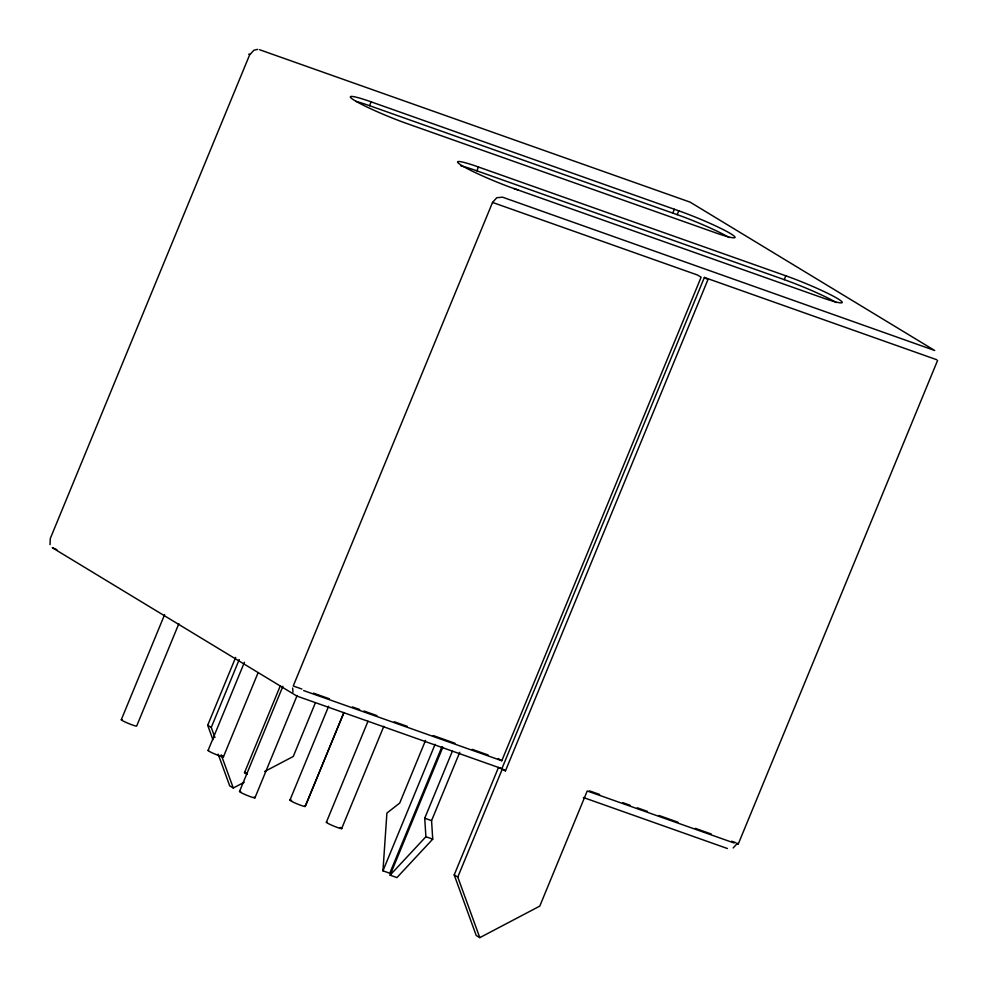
<?xml version="1.0" encoding="UTF-8"?>
<svg xmlns="http://www.w3.org/2000/svg" width="987" height="987" viewBox="0 0 987 987"><rect width="100%" height="100%" fill="white"/><g stroke="black" fill="none" stroke-linecap="round" stroke-linejoin="round"><path stroke-width="1.48" d="M292.645 688.062L292.991 692.121M441.929 746.752L389.779 873.248L382.956 870.83L386.904 813.066L399.723 803.048L425.545 740.386M355.962 101.377A41.676 3.701 22.4 0 1 369.533 105.683L371.112 101.846L683.288 212.427A41.676 3.701 22.4 0 1 730.676 233.685A41.676 3.701 22.4 0 1 718.598 233.882L406.841 123.535A41.676 3.701 22.4 0 1 354.802 100.6A41.676 3.701 22.4 0 1 371.112 101.846M121.278 719.757L164.632 614.568M178.869 623.661L136.687 726A8.34 0.74 22.4 0 1 127.2 722.928A8.34 0.74 22.4 0 1 122.203 719.733M212.921 739.695L207.689 725.272L235.659 657.404M214.932 737.536L211.255 727.444L239.224 659.575M208.109 750.391L244.431 662.265M223.432 756.832L257.989 672.961M460.867 165.878A41.676 3.701 22.4 0 1 472.625 169.345L476.857 170.837L478.448 167L785.8 275.792A41.676 3.701 22.4 0 1 837.827 298.728A41.676 3.701 22.4 0 1 821.517 297.469L513.869 188.505M244.517 772.636L280.259 685.94M239.533 791.475L282.887 686.298M259.593 49.72L690.098 202.138L934.701 350.496L502.531 197.178L496.769 197.721L492.538 202.434L293.238 685.99L301.899 689.049M254.942 797.841L297.124 695.502M315.408 702.744L293.262 756.474L264.627 771.526M289.907 800.21L328.646 706.223M305.18 806.502L343.846 712.7M305.267 806.33L343.932 712.515M326.401 822.159L367.991 721.238M341.65 828.624L383.832 726.284M382.956 870.83L435.094 744.321M459.745 752.291L431.566 820.641L432.725 839.147L396.934 877.591L390.099 875.161L442.818 747.245M672.764 213.093L674.355 209.256M390.099 875.161L425.89 836.729L424.731 818.223L452.317 751.292M677.181 214.66L678.772 210.823M734.143 843.009L587.228 790.982L539.778 906.115L479.793 937.65L476.215 935.479L454.205 874.914L498.484 767.454L505.48 770.835L707.95 279.617L704.373 277.446L501.902 768.663L505.48 770.835M303.638 690.579L501.803 760.743L701.115 277.199L697.538 275.028L492.538 202.434M479.793 937.65L457.771 877.085L502.062 769.626M476.857 170.837L784.209 279.629L785.8 275.792M937.576 360.465L738.276 844.008L737.412 843.256L733.168 847.969M218.164 754.117L229.7 785.849L233.277 788.008L244.184 782.284M248.724 54.211L249.921 54.297M257.718 49.35L253.832 50.251L249.588 54.976L50.288 538.52L50.053 544.651M737.079 843.922L737.931 844.082M518.187 190.035L509.144 186.827A41.676 3.701 22.4 0 1 461.854 165.582A41.676 3.701 22.4 0 1 474.216 165.508L478.448 167M369.533 105.683L681.709 216.264A41.676 3.701 22.4 0 1 729.097 237.522M704.373 277.446L936.712 359.712M56.864 549.636L52.299 547.723L296.902 696.082L501.902 768.663M313.447 693.145L329.325 698.771M352.421 706.939L359.638 709.505M363.969 711.035L376.972 715.637M394.294 721.768L407.286 726.37M433.268 735.574L454.921 743.236M472.255 749.367L488.133 754.993M589.461 790.871L599.615 794.461M622.822 802.678L630.064 805.244M637.318 807.822L647.472 811.413M659.082 815.521L677.933 822.196M695.341 828.364L711.294 834.015M731.601 841.195L735.957 842.738M583.366 797.508L727.407 848.512M424.731 818.223L431.566 820.641M425.89 836.729L432.725 839.147M498.238 758.571L501.803 760.743M207.689 725.272L211.255 727.444M454.205 874.914L457.771 877.085M221.211 754.845L233.277 788.008M221.816 755.573A8.34 0.74 22.4 0 1 216.893 754.858A8.34 0.74 22.4 0 1 208.602 750.379M304.81 805.947A8.34 0.74 22.4 0 1 296.285 803.529A8.34 0.74 22.4 0 1 291.646 800.334M340.231 827.439A8.34 0.74 22.4 0 1 334.889 826.538A8.34 0.74 22.4 0 1 326.956 822.183M254.078 797.077A8.34 0.74 22.4 0 1 246.923 795.325A8.34 0.74 22.4 0 1 240.729 791.574M247.157 774.264A8.34 0.74 22.4 0 1 246.38 772.821M784.209 279.629A41.676 3.701 22.4 0 1 836.248 302.565"/></g></svg>
